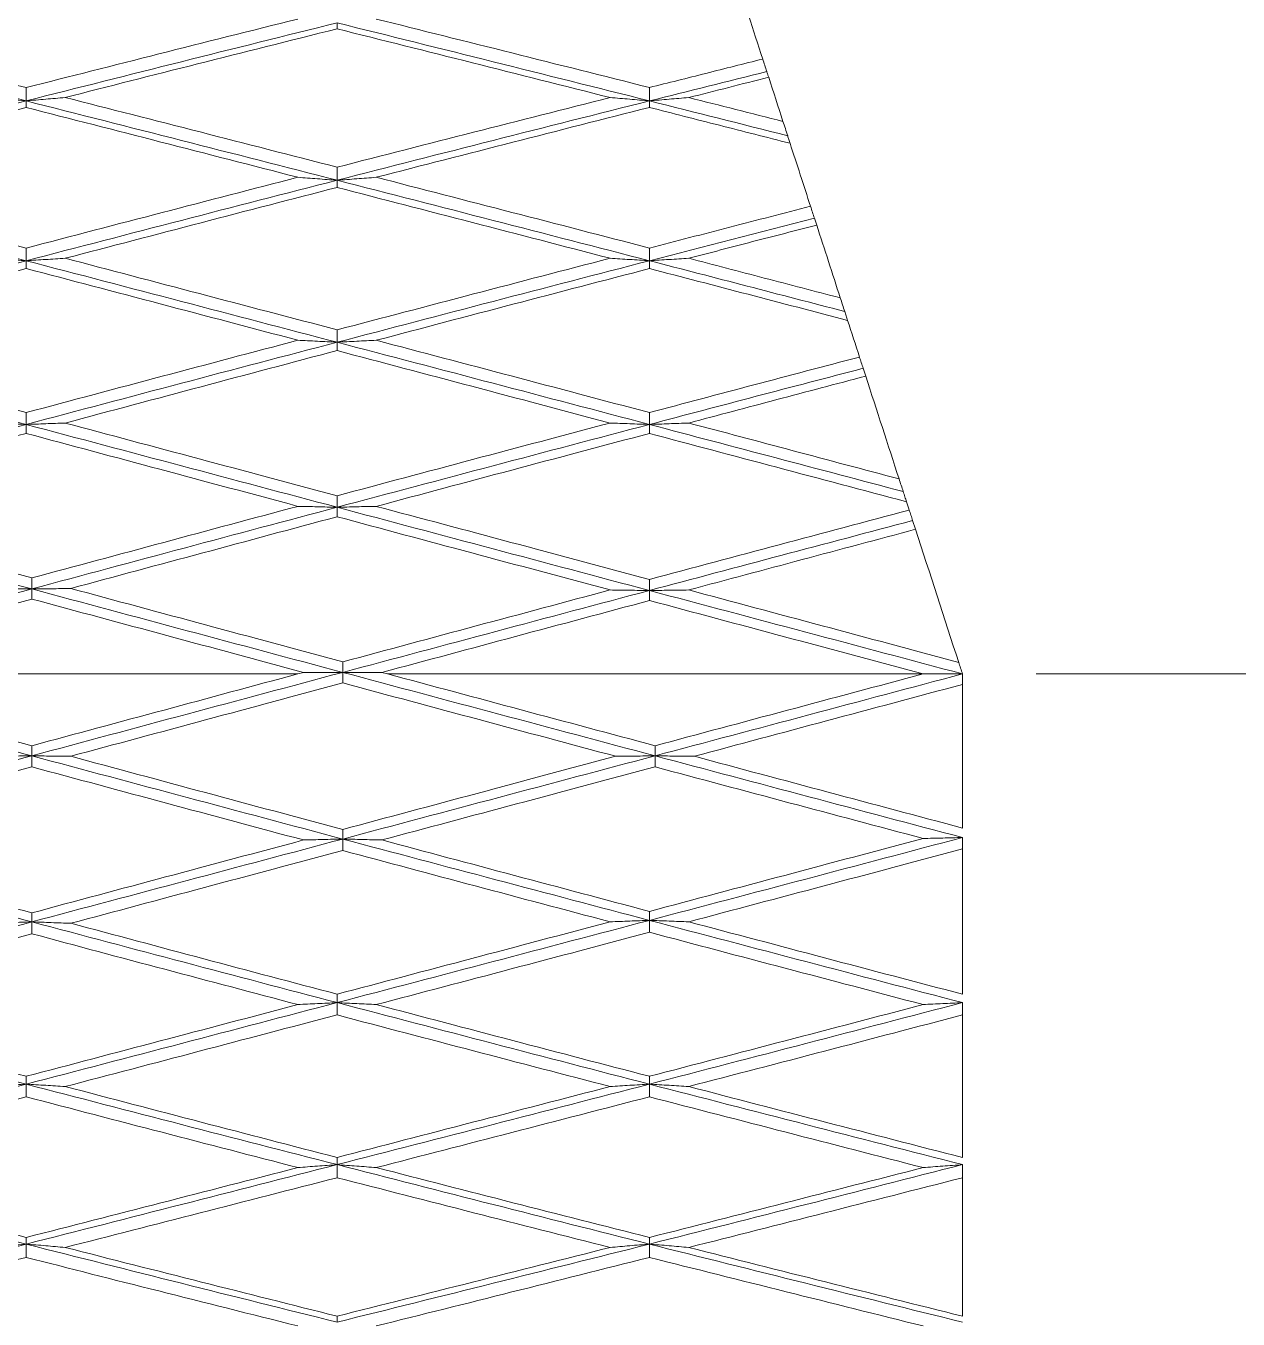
# Model space of a CAD drawing. Extents: x 4138 to 4928, y 0 to 579.
# Drawn here: x 4638.78 to 4650.66, y 194.72 to 207.39 of the extents above; entities that cross this region are included whole.
import ezdxf

# ---------------------------------------------------------------- set-up
doc = ezdxf.new("R2010")
doc.units = 0
doc.header["$LTSCALE"] = 10
doc.header["$MEASUREMENT"] = 0
doc.linetypes.add('CENTER', pattern=[2, 1.25, -0.25, 0.25, -0.25])
doc.layers.add('1', color=7, linetype='CONTINUOUS')
doc.layers.add('BODY', color=7, linetype='CONTINUOUS')

msp = doc.modelspace()

# ---------------------------------------------------------------- linework, layer by layer
at = {"layer": '1', "color": 7, "linetype": 'Continuous', "lineweight": 18}
for p, q in [((4646.508, 205.504), (4646.53, 205.436)), ((4646.985, 204.034), (4647.01, 203.957)), ((4647.47, 202.543), (4647.498, 202.457)), ((4641.504, 201.056), (4641.449, 201.041)), ((4642.272, 201.056), (4642.327, 201.041)), ((4647.958, 200.938), (4647.958, 199.532)), ((4647.958, 199.327), (4647.958, 197.905)), ((4647.958, 197.702), (4647.958, 196.306)), ((4647.958, 196.108), (4647.958, 194.752))]:
    msp.add_line(p, q, dxfattribs=at)
at = {"layer": '1', "color": 7, "linetype": 'Continuous', "lineweight": 13}
for p, q in [((4641.449, 201.041), (4636.253, 201.041)), ((4647.572, 201.041), (4642.327, 201.041))]:
    msp.add_line(p, q, dxfattribs=at)
at = {"layer": '1', "color": 7, "linetype": 'Continuous', "lineweight": 18}
for points in [[(4645.726, 207.909), (4645.817, 207.629), (4645.909, 207.347), (4646.001, 207.062)], [(4636.144, 207.454), (4636.576, 207.344), (4637.45, 207.123), (4638.339, 206.897), (4638.788, 206.783)], [(4638.788, 206.783), (4639.211, 206.89), (4640.077, 207.11), (4640.985, 207.338), (4641.449, 207.454)], [(4642.217, 207.454), (4642.656, 207.344), (4643.542, 207.123), (4644.439, 206.897), (4644.892, 206.783)], [(4641.833, 207.416), (4640.815, 207.164), (4639.8, 206.909), (4638.788, 206.652)], [(4641.833, 207.358), (4641.366, 207.241), (4640.456, 207.012), (4639.591, 206.793), (4639.17, 206.685)], [(4641.833, 207.358), (4641.833, 207.367), (4641.833, 207.387), (4641.833, 207.406), (4641.833, 207.416)], [(4644.892, 206.652), (4643.87, 206.909), (4642.85, 207.164), (4641.833, 207.416)], [(4644.507, 206.685), (4644.053, 206.8), (4643.154, 207.027), (4642.271, 207.248), (4641.833, 207.358)], [(4644.892, 206.783), (4645.076, 206.829), (4645.446, 206.922), (4645.816, 207.015), (4646.001, 207.062)], [(4646.001, 207.062), (4646.008, 207.041), (4646.021, 207.001), (4646.034, 206.96), (4646.041, 206.94)], [(4646.041, 206.94), (4645.658, 206.844), (4645.275, 206.748), (4644.892, 206.652)], [(4646.041, 206.94), (4646.044, 206.931), (4646.05, 206.911), (4646.057, 206.892), (4646.06, 206.883)], [(4646.06, 206.883), (4645.929, 206.85), (4645.668, 206.784), (4645.407, 206.718), (4645.277, 206.685)], [(4646.06, 206.883), (4646.106, 206.74), (4646.153, 206.596), (4646.2, 206.451)], [(4638.407, 206.685), (4638.47, 206.68), (4638.597, 206.669), (4638.724, 206.658), (4638.788, 206.652)], [(4638.788, 206.783), (4638.788, 206.761), (4638.788, 206.717), (4638.788, 206.674), (4638.788, 206.652)], [(4638.788, 206.652), (4638.852, 206.658), (4638.979, 206.669), (4639.106, 206.68), (4639.17, 206.685)], [(4639.17, 206.685), (4639.606, 206.574), (4640.487, 206.349), (4641.382, 206.119), (4641.833, 206.003)], [(4641.833, 206.003), (4642.278, 206.117), (4643.169, 206.346), (4644.061, 206.572), (4644.507, 206.685)], [(4644.892, 206.652), (4644.827, 206.658), (4644.699, 206.669), (4644.571, 206.68), (4644.507, 206.685)], [(4644.892, 206.783), (4644.892, 206.761), (4644.892, 206.717), (4644.892, 206.674), (4644.892, 206.652)], [(4644.892, 206.652), (4644.956, 206.658), (4645.085, 206.669), (4645.213, 206.68), (4645.277, 206.685)], [(4645.277, 206.685), (4645.43, 206.646), (4645.737, 206.569), (4646.045, 206.49), (4646.2, 206.451)], [(4638.788, 206.588), (4638.323, 206.469), (4637.418, 206.236), (4636.56, 206.013), (4636.144, 205.904)], [(4638.788, 206.652), (4638.788, 206.641), (4638.788, 206.62), (4638.788, 206.598), (4638.788, 206.588)], [(4641.833, 205.875), (4640.815, 206.136), (4639.8, 206.395), (4638.788, 206.652)], [(4641.449, 205.904), (4640.998, 206.02), (4640.103, 206.251), (4639.224, 206.476), (4638.788, 206.588)], [(4644.892, 206.652), (4643.87, 206.395), (4642.85, 206.136), (4641.833, 205.875)], [(4644.892, 206.588), (4644.445, 206.475), (4643.553, 206.247), (4642.662, 206.019), (4642.217, 205.904)], [(4646.246, 206.31), (4645.794, 206.425), (4645.343, 206.539), (4644.892, 206.652)], [(4644.892, 206.588), (4644.892, 206.598), (4644.892, 206.62), (4644.892, 206.641), (4644.892, 206.652)], [(4646.269, 206.237), (4646.038, 206.296), (4645.577, 206.414), (4645.119, 206.53), (4644.892, 206.588)], [(4646.2, 206.451), (4646.208, 206.428), (4646.223, 206.381), (4646.238, 206.334), (4646.246, 206.31)], [(4646.246, 206.31), (4646.25, 206.298), (4646.258, 206.274), (4646.265, 206.249), (4646.269, 206.237)], [(4646.269, 206.237), (4646.336, 206.032), (4646.403, 205.827), (4646.47, 205.62)], [(4641.833, 206.003), (4641.833, 205.981), (4641.833, 205.939), (4641.833, 205.896), (4641.833, 205.875)], [(4636.144, 205.904), (4636.573, 205.791), (4637.443, 205.564), (4638.336, 205.33), (4638.788, 205.211)], [(4638.788, 205.211), (4639.232, 205.327), (4640.119, 205.559), (4641.006, 205.789), (4641.449, 205.904)], [(4641.833, 205.875), (4640.815, 205.614), (4639.8, 205.351), (4638.788, 205.087)], [(4641.833, 205.805), (4641.389, 205.69), (4640.502, 205.46), (4639.614, 205.227), (4639.17, 205.111)], [(4641.449, 205.904), (4641.513, 205.899), (4641.64, 205.889), (4641.768, 205.88), (4641.833, 205.875)], [(4641.833, 205.875), (4641.897, 205.88), (4642.025, 205.889), (4642.153, 205.899), (4642.217, 205.904)], [(4641.833, 205.875), (4641.833, 205.863), (4641.833, 205.84), (4641.833, 205.816), (4641.833, 205.805)], [(4644.892, 205.087), (4643.87, 205.351), (4642.85, 205.614), (4641.833, 205.875)], [(4644.507, 205.111), (4644.054, 205.229), (4643.156, 205.462), (4642.271, 205.691), (4641.833, 205.805)], [(4642.217, 205.904), (4642.656, 205.79), (4643.541, 205.562), (4644.439, 205.329), (4644.892, 205.211)], [(4644.892, 205.211), (4645.154, 205.279), (4645.68, 205.416), (4646.207, 205.552), (4646.47, 205.62)], [(4646.47, 205.62), (4646.476, 205.601), (4646.489, 205.562), (4646.501, 205.523), (4646.508, 205.504)], [(4646.508, 205.504), (4645.969, 205.365), (4645.43, 205.226), (4644.892, 205.087)], [(4646.53, 205.436), (4646.321, 205.382), (4645.903, 205.274), (4645.485, 205.165), (4645.277, 205.111)], [(4646.53, 205.436), (4646.607, 205.2), (4646.684, 204.962), (4646.761, 204.723)], [(4638.788, 205.211), (4638.788, 205.19), (4638.788, 205.149), (4638.788, 205.107), (4638.788, 205.087)], [(4644.892, 205.211), (4644.892, 205.19), (4644.892, 205.149), (4644.892, 205.107), (4644.892, 205.087)], [(4638.788, 205.087), (4638.724, 205.091), (4638.597, 205.099), (4638.47, 205.107), (4638.407, 205.111)], [(4638.788, 205.087), (4638.852, 205.091), (4638.979, 205.099), (4639.106, 205.107), (4639.17, 205.111)], [(4638.788, 205.01), (4638.788, 205.023), (4638.788, 205.049), (4638.788, 205.074), (4638.788, 205.087)], [(4641.833, 204.289), (4640.815, 204.556), (4639.8, 204.822), (4638.788, 205.087)], [(4639.17, 205.111), (4639.603, 204.997), (4640.48, 204.766), (4641.378, 204.53), (4641.833, 204.41)], [(4641.833, 204.41), (4642.278, 204.527), (4643.17, 204.762), (4644.061, 204.995), (4644.507, 205.111)], [(4644.892, 205.087), (4643.87, 204.822), (4642.85, 204.556), (4641.833, 204.289)], [(4644.507, 205.111), (4644.571, 205.107), (4644.699, 205.099), (4644.827, 205.091), (4644.892, 205.087)], [(4644.892, 205.087), (4644.956, 205.091), (4645.085, 205.099), (4645.213, 205.107), (4645.277, 205.111)], [(4646.805, 204.59), (4646.167, 204.756), (4645.529, 204.922), (4644.892, 205.087)], [(4644.892, 205.087), (4644.892, 205.074), (4644.892, 205.049), (4644.892, 205.023), (4644.892, 205.01)], [(4645.277, 205.111), (4645.522, 205.047), (4646.015, 204.918), (4646.512, 204.788), (4646.761, 204.723)], [(4638.788, 205.01), (4638.348, 204.894), (4637.467, 204.662), (4636.585, 204.426), (4636.144, 204.308)], [(4641.449, 204.308), (4640.994, 204.429), (4640.096, 204.666), (4639.22, 204.897), (4638.788, 205.01)], [(4644.892, 205.01), (4644.446, 204.894), (4643.554, 204.661), (4642.662, 204.426), (4642.217, 204.308)], [(4646.833, 204.503), (4646.506, 204.588), (4645.856, 204.759), (4645.212, 204.927), (4644.892, 205.01)], [(4646.761, 204.723), (4646.769, 204.701), (4646.783, 204.657), (4646.797, 204.612), (4646.805, 204.59)], [(4646.805, 204.59), (4646.809, 204.575), (4646.819, 204.546), (4646.828, 204.517), (4646.833, 204.503)], [(4641.833, 204.41), (4641.833, 204.39), (4641.833, 204.349), (4641.833, 204.309), (4641.833, 204.289)], [(4646.833, 204.503), (4646.872, 204.383), (4646.911, 204.264), (4646.949, 204.144)], [(4638.788, 203.6), (4638.333, 203.722), (4637.438, 203.962), (4636.57, 204.194), (4636.144, 204.308)], [(4638.788, 203.6), (4639.232, 203.719), (4640.119, 203.956), (4641.006, 204.191), (4641.449, 204.308)], [(4641.833, 204.289), (4640.815, 204.022), (4639.8, 203.753), (4638.788, 203.484)], [(4641.833, 204.289), (4641.768, 204.292), (4641.64, 204.299), (4641.513, 204.305), (4641.449, 204.308)], [(4641.833, 204.289), (4641.897, 204.292), (4642.025, 204.299), (4642.153, 204.305), (4642.217, 204.308)], [(4644.892, 203.484), (4643.87, 203.753), (4642.85, 204.022), (4641.833, 204.289)], [(4641.833, 204.207), (4641.833, 204.221), (4641.833, 204.248), (4641.833, 204.275), (4641.833, 204.289)], [(4642.217, 204.308), (4642.652, 204.193), (4643.534, 203.96), (4644.436, 203.721), (4644.892, 203.6)], [(4641.833, 204.207), (4641.389, 204.09), (4640.502, 203.854), (4639.614, 203.617), (4639.17, 203.498)], [(4644.507, 203.498), (4644.05, 203.619), (4643.148, 203.859), (4642.268, 204.092), (4641.833, 204.207)], [(4644.892, 203.6), (4645.23, 203.69), (4645.912, 203.871), (4646.602, 204.053), (4646.949, 204.144)], [(4646.949, 204.144), (4646.955, 204.126), (4646.967, 204.089), (4646.979, 204.053), (4646.985, 204.034)], [(4646.985, 204.034), (4646.287, 203.851), (4645.589, 203.668), (4644.892, 203.484)], [(4645.277, 203.498), (4645.563, 203.574), (4646.138, 203.727), (4646.718, 203.88), (4647.01, 203.957)], [(4647.01, 203.957), (4647.119, 203.623), (4647.228, 203.287), (4647.337, 202.95)], [(4638.788, 203.484), (4638.788, 203.503), (4638.788, 203.542), (4638.788, 203.581), (4638.788, 203.6)], [(4644.892, 203.6), (4644.892, 203.581), (4644.892, 203.542), (4644.892, 203.503), (4644.892, 203.484)], [(4638.788, 203.396), (4638.357, 203.28), (4637.494, 203.048), (4636.63, 202.814), (4636.198, 202.697)], [(4638.788, 203.484), (4638.724, 203.486), (4638.597, 203.491), (4638.47, 203.496), (4638.407, 203.498)], [(4639.17, 203.498), (4639.106, 203.496), (4638.979, 203.491), (4638.852, 203.486), (4638.788, 203.484)], [(4638.788, 203.396), (4638.788, 203.411), (4638.788, 203.44), (4638.788, 203.469), (4638.788, 203.484)], [(4638.788, 203.484), (4639.8, 203.214), (4640.815, 202.944), (4641.833, 202.673)], [(4641.449, 202.682), (4640.992, 202.805), (4640.092, 203.046), (4639.218, 203.281), (4638.788, 203.396)], [(4641.833, 202.785), (4641.376, 202.908), (4640.475, 203.149), (4639.6, 203.383), (4639.17, 203.498)], [(4641.833, 202.785), (4642.271, 202.903), (4643.155, 203.139), (4644.054, 203.378), (4644.507, 203.498)], [(4644.892, 203.484), (4643.87, 203.214), (4642.85, 202.944), (4641.833, 202.673)], [(4642.217, 202.682), (4642.655, 202.8), (4643.539, 203.036), (4644.438, 203.276), (4644.892, 203.396)], [(4644.892, 203.484), (4644.827, 203.486), (4644.699, 203.491), (4644.571, 203.496), (4644.507, 203.498)], [(4644.892, 203.484), (4644.956, 203.486), (4645.085, 203.491), (4645.213, 203.496), (4645.277, 203.498)], [(4647.378, 202.827), (4646.549, 203.046), (4645.72, 203.265), (4644.892, 203.484)], [(4644.892, 203.396), (4644.892, 203.411), (4644.892, 203.44), (4644.892, 203.469), (4644.892, 203.484)], [(4647.41, 202.726), (4646.982, 202.84), (4646.134, 203.066), (4645.303, 203.287), (4644.892, 203.396)], [(4645.277, 203.498), (4645.615, 203.409), (4646.296, 203.228), (4646.988, 203.043), (4647.337, 202.95)], [(4647.337, 202.95), (4647.344, 202.93), (4647.357, 202.888), (4647.371, 202.847), (4647.378, 202.827)], [(4641.833, 202.673), (4641.833, 202.692), (4641.833, 202.729), (4641.833, 202.767), (4641.833, 202.785)], [(4647.378, 202.827), (4647.383, 202.81), (4647.394, 202.776), (4647.405, 202.742), (4647.41, 202.726)], [(4636.198, 202.697), (4636.631, 202.58), (4637.506, 202.343), (4638.395, 202.102), (4638.843, 201.981)], [(4638.843, 201.981), (4639.27, 202.096), (4640.131, 202.328), (4641.007, 202.564), (4641.449, 202.682)], [(4641.833, 202.673), (4640.833, 202.407), (4639.836, 202.14), (4638.843, 201.873)], [(4641.833, 202.673), (4641.768, 202.674), (4641.64, 202.678), (4641.513, 202.681), (4641.449, 202.682)], [(4642.217, 202.682), (4642.153, 202.681), (4642.025, 202.678), (4641.897, 202.674), (4641.833, 202.673)], [(4641.833, 202.58), (4641.833, 202.595), (4641.833, 202.626), (4641.833, 202.657), (4641.833, 202.673)], [(4641.833, 202.673), (4642.85, 202.402), (4643.87, 202.13), (4644.892, 201.858)], [(4644.892, 201.966), (4644.433, 202.089), (4643.53, 202.331), (4642.65, 202.566), (4642.217, 202.682)], [(4647.436, 202.646), (4647.011, 202.533), (4646.163, 202.306), (4645.315, 202.079), (4644.892, 201.966)], [(4647.41, 202.726), (4647.419, 202.699), (4647.428, 202.673), (4647.436, 202.646)], [(4647.436, 202.646), (4647.442, 202.629), (4647.453, 202.595), (4647.464, 202.56), (4647.47, 202.543)], [(4639.225, 201.878), (4639.652, 201.993), (4640.513, 202.225), (4641.39, 202.461), (4641.833, 202.58)], [(4644.507, 201.863), (4644.048, 201.986), (4643.145, 202.228), (4642.266, 202.463), (4641.833, 202.58)], [(4647.47, 202.543), (4646.61, 202.315), (4645.75, 202.087), (4644.892, 201.858)], [(4645.277, 201.863), (4645.646, 201.962), (4646.386, 202.16), (4647.127, 202.358), (4647.498, 202.457)], [(4647.498, 202.457), (4647.639, 202.023), (4647.78, 201.589), (4647.921, 201.154)], [(4638.843, 201.873), (4638.779, 201.874), (4638.652, 201.875), (4638.525, 201.877), (4638.461, 201.878)], [(4638.843, 201.981), (4638.843, 201.963), (4638.843, 201.927), (4638.843, 201.891), (4638.843, 201.873)], [(4638.843, 201.873), (4638.907, 201.874), (4639.034, 201.875), (4639.161, 201.877), (4639.225, 201.878)], [(4638.843, 201.774), (4638.843, 201.791), (4638.843, 201.824), (4638.843, 201.856), (4638.843, 201.873)], [(4641.888, 201.056), (4640.87, 201.328), (4639.855, 201.601), (4638.843, 201.873)], [(4639.225, 201.878), (4639.66, 201.76), (4640.54, 201.523), (4641.436, 201.281), (4641.888, 201.159)], [(4644.507, 201.863), (4644.069, 201.746), (4643.196, 201.511), (4642.324, 201.277), (4641.888, 201.159)], [(4644.892, 201.858), (4644.827, 201.859), (4644.699, 201.86), (4644.571, 201.862), (4644.507, 201.863)], [(4644.892, 201.858), (4644.892, 201.876), (4644.892, 201.912), (4644.892, 201.948), (4644.892, 201.966)], [(4645.277, 201.863), (4645.213, 201.862), (4645.085, 201.86), (4644.956, 201.859), (4644.892, 201.858)], [(4647.921, 201.154), (4647.469, 201.275), (4646.577, 201.515), (4645.706, 201.748), (4645.277, 201.863)], [(4636.198, 201.056), (4636.63, 201.174), (4637.503, 201.412), (4638.394, 201.653), (4638.843, 201.774)], [(4641.504, 201.056), (4641.055, 201.177), (4640.163, 201.418), (4639.281, 201.656), (4638.843, 201.774)], [(4644.892, 201.858), (4643.889, 201.591), (4642.887, 201.323), (4641.888, 201.056)], [(4642.272, 201.056), (4642.708, 201.173), (4643.58, 201.408), (4644.454, 201.642), (4644.892, 201.76)], [(4644.892, 201.76), (4644.892, 201.776), (4644.892, 201.809), (4644.892, 201.842), (4644.892, 201.858)], [(4644.892, 201.858), (4645.913, 201.586), (4646.935, 201.314), (4647.958, 201.041)], [(4647.572, 201.041), (4647.114, 201.164), (4646.209, 201.407), (4645.327, 201.643), (4644.892, 201.76)], [(4641.888, 201.159), (4641.888, 201.142), (4641.888, 201.108), (4641.888, 201.073), (4641.888, 201.056)], [(4647.921, 201.154), (4647.927, 201.136), (4647.939, 201.098), (4647.952, 201.06), (4647.958, 201.041)], [(4636.253, 201.041), (4636.676, 200.926), (4637.531, 200.693), (4638.403, 200.457), (4638.843, 200.338)], [(4641.888, 201.056), (4640.87, 200.784), (4639.855, 200.511), (4638.843, 200.239)], [(4638.843, 200.338), (4639.272, 200.454), (4640.136, 200.687), (4641.009, 200.923), (4641.449, 201.041)], [(4641.888, 201.056), (4641.824, 201.056), (4641.695, 201.056), (4641.568, 201.056), (4641.504, 201.056)], [(4641.888, 200.953), (4641.888, 200.97), (4641.888, 201.004), (4641.888, 201.039), (4641.888, 201.056)], [(4641.888, 201.056), (4641.952, 201.056), (4642.08, 201.056), (4642.208, 201.056), (4642.272, 201.056)], [(4644.947, 200.239), (4643.926, 200.511), (4642.906, 200.784), (4641.888, 201.056)], [(4642.327, 201.041), (4642.763, 200.924), (4643.636, 200.689), (4644.51, 200.455), (4644.947, 200.338)], [(4644.947, 200.338), (4645.373, 200.452), (4646.238, 200.684), (4647.124, 200.921), (4647.572, 201.041)], [(4644.947, 200.239), (4645.95, 200.506), (4646.954, 200.774), (4647.958, 201.041)], [(4647.958, 201.041), (4647.893, 201.041), (4647.764, 201.041), (4647.636, 201.041), (4647.572, 201.041)], [(4647.958, 201.041), (4647.958, 201.024), (4647.958, 200.99), (4647.958, 200.955), (4647.958, 200.938)], [(4641.888, 200.953), (4641.436, 200.831), (4640.541, 200.59), (4639.661, 200.352), (4639.225, 200.235)], [(4644.562, 200.235), (4644.115, 200.354), (4643.223, 200.594), (4642.333, 200.833), (4641.888, 200.953)], [(4647.958, 200.938), (4647.509, 200.818), (4646.622, 200.58), (4645.758, 200.349), (4645.332, 200.235)], [(4638.461, 200.235), (4638.525, 200.235), (4638.652, 200.237), (4638.779, 200.238), (4638.843, 200.239)], [(4638.843, 200.239), (4638.843, 200.256), (4638.843, 200.289), (4638.843, 200.321), (4638.843, 200.338)], [(4638.843, 200.131), (4638.843, 200.149), (4638.843, 200.185), (4638.843, 200.221), (4638.843, 200.239)], [(4638.843, 200.239), (4639.855, 199.967), (4640.87, 199.696), (4641.888, 199.424)], [(4638.843, 200.239), (4638.907, 200.238), (4639.034, 200.237), (4639.161, 200.235), (4639.225, 200.235)], [(4639.225, 200.235), (4639.661, 200.117), (4640.54, 199.879), (4641.436, 199.639), (4641.888, 199.518)], [(4641.888, 199.424), (4642.906, 199.696), (4643.926, 199.967), (4644.947, 200.239)], [(4641.888, 199.518), (4642.32, 199.634), (4643.198, 199.869), (4644.103, 200.112), (4644.562, 200.235)], [(4644.947, 200.239), (4644.882, 200.238), (4644.754, 200.237), (4644.626, 200.235), (4644.562, 200.235)], [(4644.947, 200.338), (4644.947, 200.321), (4644.947, 200.288), (4644.947, 200.256), (4644.947, 200.239)], [(4644.947, 200.239), (4644.947, 200.221), (4644.947, 200.185), (4644.947, 200.149), (4644.947, 200.131)], [(4647.958, 199.439), (4646.954, 199.705), (4645.95, 199.972), (4644.947, 200.239)], [(4645.332, 200.235), (4645.268, 200.235), (4645.14, 200.237), (4645.011, 200.238), (4644.947, 200.239)], [(4645.332, 200.235), (4645.769, 200.117), (4646.644, 199.883), (4647.519, 199.649), (4647.958, 199.532)], [(4638.843, 200.131), (4638.393, 200.01), (4637.502, 199.768), (4636.63, 199.532), (4636.198, 199.415)], [(4641.504, 199.415), (4641.053, 199.536), (4640.157, 199.776), (4639.278, 200.014), (4638.843, 200.131)], [(4644.947, 200.131), (4644.488, 200.008), (4643.582, 199.766), (4642.704, 199.531), (4642.272, 199.415)], [(4647.572, 199.43), (4647.134, 199.547), (4646.258, 199.78), (4645.384, 200.014), (4644.947, 200.131)], [(4641.888, 199.518), (4641.888, 199.502), (4641.888, 199.471), (4641.888, 199.44), (4641.888, 199.424)], [(4636.198, 199.415), (4636.639, 199.295), (4637.521, 199.057), (4638.402, 198.819), (4638.843, 198.701)], [(4638.843, 198.613), (4639.855, 198.883), (4640.87, 199.153), (4641.888, 199.424)], [(4638.843, 198.701), (4639.273, 198.817), (4640.146, 199.051), (4641.047, 199.292), (4641.504, 199.415)], [(4641.888, 199.424), (4641.824, 199.423), (4641.695, 199.42), (4641.568, 199.416), (4641.504, 199.415)], [(4641.888, 199.424), (4641.888, 199.406), (4641.888, 199.368), (4641.888, 199.331), (4641.888, 199.312)], [(4641.888, 199.424), (4642.887, 199.158), (4643.889, 198.893), (4644.892, 198.628)], [(4642.272, 199.415), (4642.208, 199.416), (4642.08, 199.42), (4641.952, 199.423), (4641.888, 199.424)], [(4642.272, 199.415), (4642.701, 199.3), (4643.567, 199.068), (4644.448, 198.834), (4644.892, 198.716)], [(4647.958, 199.439), (4646.935, 199.168), (4645.913, 198.897), (4644.892, 198.628)], [(4644.892, 198.716), (4645.328, 198.832), (4646.212, 199.067), (4647.116, 199.308), (4647.572, 199.43)], [(4645.277, 198.614), (4645.714, 198.73), (4646.599, 198.965), (4647.502, 199.205), (4647.958, 199.327)], [(4647.572, 199.43), (4647.636, 199.431), (4647.764, 199.434), (4647.893, 199.438), (4647.958, 199.439)], [(4647.958, 199.439), (4647.958, 199.42), (4647.958, 199.383), (4647.958, 199.346), (4647.958, 199.327)], [(4641.888, 199.312), (4641.429, 199.189), (4640.527, 198.948), (4639.654, 198.714), (4639.225, 198.599)], [(4644.507, 198.614), (4644.063, 198.731), (4643.183, 198.966), (4642.317, 199.197), (4641.888, 199.312)], [(4638.843, 198.701), (4638.843, 198.687), (4638.843, 198.657), (4638.843, 198.628), (4638.843, 198.613)], [(4644.892, 198.628), (4644.892, 198.643), (4644.892, 198.672), (4644.892, 198.701), (4644.892, 198.716)], [(4638.843, 198.613), (4638.779, 198.611), (4638.652, 198.606), (4638.525, 198.601), (4638.461, 198.599)], [(4638.843, 198.613), (4638.843, 198.594), (4638.843, 198.555), (4638.843, 198.516), (4638.843, 198.497)], [(4638.843, 198.613), (4639.836, 198.349), (4640.833, 198.085), (4641.833, 197.822)], [(4639.225, 198.599), (4639.161, 198.601), (4639.034, 198.606), (4638.907, 198.611), (4638.843, 198.613)], [(4639.225, 198.599), (4639.66, 198.483), (4640.529, 198.25), (4641.398, 198.02), (4641.833, 197.905)], [(4644.892, 198.628), (4643.87, 198.358), (4642.85, 198.09), (4641.833, 197.822)], [(4641.833, 197.905), (4642.267, 198.02), (4643.147, 198.253), (4644.05, 198.492), (4644.507, 198.614)], [(4644.507, 198.614), (4644.571, 198.616), (4644.699, 198.621), (4644.827, 198.626), (4644.892, 198.628)], [(4644.892, 198.511), (4644.892, 198.531), (4644.892, 198.57), (4644.892, 198.609), (4644.892, 198.628)], [(4644.892, 198.628), (4645.913, 198.358), (4646.935, 198.09), (4647.958, 197.822)], [(4644.892, 198.628), (4644.956, 198.626), (4645.085, 198.621), (4645.213, 198.616), (4645.277, 198.614)], [(4645.277, 198.614), (4645.717, 198.497), (4646.603, 198.262), (4647.504, 198.024), (4647.958, 197.905)], [(4638.843, 198.497), (4638.386, 198.374), (4637.488, 198.134), (4636.623, 197.902), (4636.198, 197.789)], [(4641.449, 197.803), (4641.015, 197.918), (4640.146, 198.148), (4639.277, 198.38), (4638.843, 198.497)], [(4642.217, 197.803), (4642.652, 197.918), (4643.534, 198.151), (4644.436, 198.39), (4644.892, 198.511)], [(4647.572, 197.803), (4647.119, 197.923), (4646.218, 198.16), (4645.331, 198.395), (4644.892, 198.511)], [(4641.833, 197.822), (4640.815, 197.555), (4639.8, 197.289), (4638.788, 197.024)], [(4641.449, 197.803), (4641.513, 197.807), (4641.64, 197.813), (4641.768, 197.819), (4641.833, 197.822)], [(4641.833, 197.822), (4641.833, 197.836), (4641.833, 197.864), (4641.833, 197.891), (4641.833, 197.905)], [(4641.833, 197.702), (4641.833, 197.722), (4641.833, 197.762), (4641.833, 197.802), (4641.833, 197.822)], [(4641.833, 197.822), (4642.85, 197.555), (4643.87, 197.289), (4644.892, 197.024)], [(4641.833, 197.822), (4641.897, 197.819), (4642.025, 197.813), (4642.153, 197.807), (4642.217, 197.803)], [(4647.958, 197.822), (4646.935, 197.555), (4645.913, 197.289), (4644.892, 197.024)], [(4647.572, 197.803), (4647.636, 197.807), (4647.764, 197.813), (4647.893, 197.819), (4647.958, 197.822)], [(4647.958, 197.822), (4647.958, 197.802), (4647.958, 197.762), (4647.958, 197.722), (4647.958, 197.702)], [(4636.198, 197.789), (4636.63, 197.673), (4637.494, 197.443), (4638.357, 197.215), (4638.788, 197.101)], [(4638.788, 197.101), (4639.22, 197.215), (4640.094, 197.445), (4640.993, 197.683), (4641.449, 197.803)], [(4639.17, 197.001), (4639.602, 197.114), (4640.478, 197.345), (4641.377, 197.582), (4641.833, 197.702)], [(4644.507, 197.001), (4644.061, 197.117), (4643.17, 197.35), (4642.278, 197.584), (4641.833, 197.702)], [(4642.217, 197.803), (4642.662, 197.686), (4643.554, 197.451), (4644.446, 197.217), (4644.892, 197.101)], [(4644.892, 197.101), (4645.332, 197.216), (4646.219, 197.448), (4647.119, 197.684), (4647.572, 197.803)], [(4647.958, 197.702), (4647.505, 197.583), (4646.605, 197.347), (4645.717, 197.115), (4645.277, 197.001)], [(4638.788, 197.024), (4638.788, 197.037), (4638.788, 197.063), (4638.788, 197.088), (4638.788, 197.101)], [(4644.892, 197.024), (4644.892, 197.037), (4644.892, 197.063), (4644.892, 197.088), (4644.892, 197.101)], [(4638.407, 197.001), (4638.47, 197.005), (4638.597, 197.013), (4638.724, 197.02), (4638.788, 197.024)], [(4638.788, 196.9), (4638.788, 196.921), (4638.788, 196.962), (4638.788, 197.004), (4638.788, 197.024)], [(4638.788, 197.024), (4639.8, 196.76), (4640.815, 196.497), (4641.833, 196.236)], [(4638.788, 197.024), (4638.852, 197.02), (4638.979, 197.013), (4639.106, 197.005), (4639.17, 197.001)], [(4639.17, 197.001), (4639.614, 196.884), (4640.502, 196.652), (4641.389, 196.421), (4641.833, 196.306)], [(4644.892, 197.024), (4643.87, 196.76), (4642.85, 196.497), (4641.833, 196.236)], [(4641.833, 196.306), (4642.271, 196.42), (4643.156, 196.649), (4644.054, 196.883), (4644.507, 197.001)], [(4644.507, 197.001), (4644.571, 197.005), (4644.699, 197.013), (4644.827, 197.02), (4644.892, 197.024)], [(4644.892, 197.024), (4644.892, 197.004), (4644.892, 196.962), (4644.892, 196.921), (4644.892, 196.9)], [(4644.892, 197.024), (4645.913, 196.76), (4646.935, 196.497), (4647.958, 196.236)], [(4645.277, 197.001), (4645.213, 197.005), (4645.085, 197.013), (4644.956, 197.02), (4644.892, 197.024)], [(4645.277, 197.001), (4645.723, 196.884), (4646.616, 196.652), (4647.51, 196.421), (4647.958, 196.306)], [(4636.144, 196.207), (4636.573, 196.319), (4637.442, 196.547), (4638.336, 196.781), (4638.788, 196.9)], [(4641.449, 196.207), (4641.006, 196.322), (4640.119, 196.552), (4639.232, 196.784), (4638.788, 196.9)], [(4644.892, 196.9), (4644.439, 196.783), (4643.541, 196.55), (4642.656, 196.321), (4642.217, 196.207)], [(4647.572, 196.207), (4647.125, 196.322), (4646.231, 196.553), (4645.338, 196.784), (4644.892, 196.9)], [(4641.833, 196.236), (4641.833, 196.248), (4641.833, 196.271), (4641.833, 196.295), (4641.833, 196.306)], [(4636.144, 196.207), (4636.586, 196.092), (4637.469, 195.862), (4638.349, 195.635), (4638.788, 195.523)], [(4641.833, 196.236), (4640.815, 195.975), (4639.8, 195.715), (4638.788, 195.458)], [(4638.788, 195.523), (4639.224, 195.635), (4640.104, 195.86), (4640.998, 196.091), (4641.449, 196.207)], [(4641.449, 196.207), (4641.513, 196.212), (4641.64, 196.222), (4641.768, 196.231), (4641.833, 196.236)], [(4641.833, 196.236), (4641.833, 196.215), (4641.833, 196.172), (4641.833, 196.13), (4641.833, 196.108)], [(4641.833, 196.236), (4642.85, 195.975), (4643.87, 195.715), (4644.892, 195.458)], [(4642.217, 196.207), (4642.153, 196.212), (4642.025, 196.222), (4641.897, 196.231), (4641.833, 196.236)], [(4642.217, 196.207), (4642.662, 196.092), (4643.554, 195.863), (4644.446, 195.636), (4644.892, 195.523)], [(4647.958, 196.236), (4646.935, 195.975), (4645.913, 195.715), (4644.892, 195.458)], [(4644.892, 195.523), (4645.331, 195.634), (4646.217, 195.86), (4647.118, 196.091), (4647.572, 196.207)], [(4647.572, 196.207), (4647.636, 196.212), (4647.764, 196.222), (4647.893, 196.231), (4647.958, 196.236)], [(4647.958, 196.236), (4647.958, 196.215), (4647.958, 196.172), (4647.958, 196.13), (4647.958, 196.108)], [(4641.833, 196.108), (4641.382, 195.992), (4640.488, 195.762), (4639.607, 195.537), (4639.17, 195.425)], [(4644.507, 195.425), (4644.061, 195.538), (4643.169, 195.765), (4642.278, 195.994), (4641.833, 196.108)], [(4647.958, 196.108), (4647.505, 195.992), (4646.606, 195.763), (4645.718, 195.537), (4645.277, 195.425)], [(4638.407, 195.425), (4638.47, 195.431), (4638.597, 195.442), (4638.724, 195.453), (4638.788, 195.458)], [(4638.788, 195.458), (4638.788, 195.469), (4638.788, 195.491), (4638.788, 195.512), (4638.788, 195.523)], [(4638.788, 195.458), (4638.788, 195.437), (4638.788, 195.393), (4638.788, 195.35), (4638.788, 195.328)], [(4638.788, 195.458), (4639.8, 195.201), (4640.815, 194.946), (4641.833, 194.694)], [(4639.17, 195.425), (4639.106, 195.431), (4638.979, 195.442), (4638.852, 195.453), (4638.788, 195.458)], [(4639.17, 195.425), (4639.617, 195.311), (4640.507, 195.085), (4641.392, 194.863), (4641.833, 194.752)], [(4644.892, 195.458), (4643.87, 195.201), (4642.85, 194.946), (4641.833, 194.694)], [(4641.833, 194.752), (4642.27, 194.862), (4643.154, 195.083), (4644.053, 195.31), (4644.507, 195.425)], [(4644.507, 195.425), (4644.571, 195.431), (4644.699, 195.442), (4644.827, 195.453), (4644.892, 195.458)], [(4644.892, 195.458), (4644.892, 195.469), (4644.892, 195.491), (4644.892, 195.512), (4644.892, 195.523)], [(4644.892, 195.458), (4644.892, 195.437), (4644.892, 195.393), (4644.892, 195.35), (4644.892, 195.328)], [(4644.892, 195.458), (4645.913, 195.201), (4646.935, 194.946), (4647.958, 194.694)], [(4645.277, 195.425), (4645.213, 195.431), (4645.085, 195.442), (4644.956, 195.453), (4644.892, 195.458)], [(4645.277, 195.425), (4645.723, 195.312), (4646.616, 195.087), (4647.51, 194.864), (4647.958, 194.752)], [(4638.788, 195.328), (4638.339, 195.213), (4637.45, 194.987), (4636.576, 194.766), (4636.144, 194.656)], [(4641.449, 194.656), (4640.984, 194.773), (4640.075, 195.001), (4639.21, 195.22), (4638.788, 195.328)], [(4644.892, 195.328), (4644.44, 195.214), (4643.543, 194.988), (4642.657, 194.766), (4642.217, 194.656)], [(4647.572, 194.656), (4647.125, 194.768), (4646.231, 194.991), (4645.338, 195.215), (4644.892, 195.328)], [(4641.833, 194.694), (4641.833, 194.704), (4641.833, 194.723), (4641.833, 194.743), (4641.833, 194.752)]]:
    msp.add_open_spline(points, degree=3, dxfattribs=at)
for points, knots in [([(4638.788, 206.652), (4638.39, 206.753), (4637.38, 207.009), (4636.373, 207.263), (4635.765, 207.416)], [0, 0, 0, 0, 0.393441, 1, 1, 1, 1]), ([(4638.788, 206.652), (4638.39, 206.551), (4637.38, 206.293), (4636.373, 206.033), (4635.765, 205.875)], [0, 0, 0, 0, 0.393441, 1, 1, 1, 1]), ([(4638.788, 205.087), (4638.39, 205.191), (4637.38, 205.455), (4636.373, 205.717), (4635.765, 205.875)], [0, 0, 0, 0, 0.393441, 1, 1, 1, 1]), ([(4638.788, 205.087), (4638.39, 204.983), (4637.38, 204.718), (4636.373, 204.451), (4635.765, 204.289)], [0, 0, 0, 0, 0.393441, 1, 1, 1, 1]), ([(4635.765, 204.289), (4636.373, 204.127), (4637.38, 203.859), (4638.39, 203.59), (4638.788, 203.484)], [0, 0, 0, 0, 0.606559, 1, 1, 1, 1]), ([(4638.788, 203.484), (4638.39, 203.378), (4637.398, 203.113), (4636.41, 202.847), (4635.819, 202.687)], [0, 0, 0, 0, 0.400674, 1, 1, 1, 1]), ([(4638.843, 201.873), (4638.426, 201.985), (4637.416, 202.257), (4636.41, 202.528), (4635.819, 202.687)], [0, 0, 0, 0, 0.411492, 1, 1, 1, 1]), ([(4638.843, 201.873), (4638.426, 201.761), (4637.416, 201.489), (4636.41, 201.216), (4635.819, 201.056)], [0, 0, 0, 0, 0.411492, 1, 1, 1, 1]), ([(4635.819, 201.056), (4636.41, 200.896), (4637.416, 200.623), (4638.426, 200.351), (4638.843, 200.239)], [0, 0, 0, 0, 0.588508, 1, 1, 1, 1]), ([(4638.843, 200.239), (4638.426, 200.127), (4637.416, 199.855), (4636.41, 199.584), (4635.819, 199.424)], [0, 0, 0, 0, 0.411492, 1, 1, 1, 1]), ([(4635.819, 199.424), (4636.41, 199.265), (4637.416, 198.994), (4638.426, 198.724), (4638.843, 198.613)], [0, 0, 0, 0, 0.588508, 1, 1, 1, 1]), ([(4635.819, 197.808), (4636.41, 197.965), (4637.416, 198.233), (4638.426, 198.502), (4638.843, 198.613)], [0, 0, 0, 0, 0.588508, 1, 1, 1, 1]), ([(4635.819, 197.808), (4636.41, 197.651), (4637.398, 197.389), (4638.39, 197.128), (4638.788, 197.024)], [0, 0, 0, 0, 0.599326, 1, 1, 1, 1]), ([(4638.788, 197.024), (4638.39, 196.92), (4637.38, 196.656), (4636.373, 196.394), (4635.765, 196.236)], [0, 0, 0, 0, 0.393441, 1, 1, 1, 1]), ([(4635.765, 196.236), (4636.373, 196.077), (4637.38, 195.817), (4638.39, 195.559), (4638.788, 195.458)], [0, 0, 0, 0, 0.606559, 1, 1, 1, 1]), ([(4638.788, 195.458), (4638.39, 195.357), (4637.38, 195.101), (4636.373, 194.847), (4635.765, 194.694)], [0, 0, 0, 0, 0.393441, 1, 1, 1, 1])]:
    msp.add_open_spline(points, degree=3, knots=knots, dxfattribs=at)
at = {"layer": 'BODY', "color": 1, "linetype": 'CENTER', "lineweight": 5}
msp.add_line((4741.18, 201.041), (4594.975, 201.041), dxfattribs=at)

doc.saveas('drawing.dxf')
